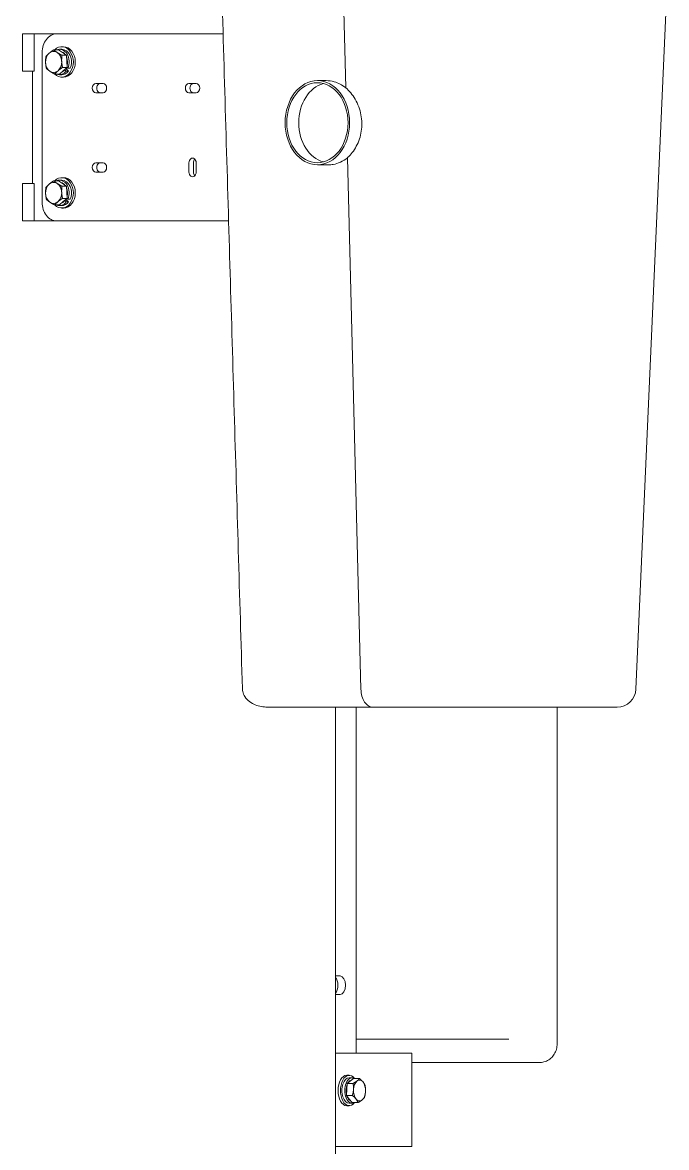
# Model space of a CAD drawing. Header units: inches. Extents: x 14 to 368, y 5 to 236.
# Drawn here: x 286.29 to 303.51, y 76.04 to 106.12 of the extents above; entities that cross this region are included whole.
import ezdxf

# ---------------------------------------------------------------- set-up
doc = ezdxf.new("R2010")
doc.units = ezdxf.units.IN
doc.header["$LTSCALE"] = 11
doc.header["$MEASUREMENT"] = 0
doc.layers.add('Visible (ANSI)', color=7, linetype='Continuous', lineweight=50)

msp = doc.modelspace()

# ---------------------------------------------------------------- linework, layer by layer
at = {"layer": 'Visible (ANSI)', "linetype": 'Continuous', "lineweight": 18}
for p, q in [((294.872153, 106.81876), (294.934053, 104.379174)), ((303.514454, 106.81876), (302.696263, 88.296694)), ((286.290306, 105.81876), (286.605971, 105.81876)), ((286.290306, 105.81876), (286.290306, 104.81876)), ((286.605971, 105.81876), (287.199635, 105.81876)), ((286.605971, 105.81876), (286.605971, 104.81876)), ((287.199635, 105.81876), (291.30444, 105.81876)), ((291.30444, 105.81876), (291.655406, 105.81876)), ((286.816612, 101.31876), (286.816612, 105.31876)), ((287.249782, 105.392756), (287.125787, 105.392756)), ((287.249782, 105.392756), (287.360615, 105.319357)), ((287.279301, 105.40876), (287.339723, 105.40876)), ((287.391146, 105.47476), (287.339723, 105.47476)), ((287.360615, 105.319357), (287.471448, 105.245959)), ((287.471448, 105.245959), (287.347453, 105.245959)), ((287.471448, 105.245959), (287.478172, 105.083962)), ((287.478172, 105.083962), (287.484895, 104.921964)), ((286.290306, 104.81876), (286.605971, 104.81876)), ((286.554076, 101.81876), (286.554076, 104.81876)), ((287.276675, 104.744764), (287.15268, 104.744764)), ((287.380785, 104.833364), (287.276675, 104.744764)), ((287.279301, 104.72876), (287.339723, 104.72876)), ((287.484895, 104.921964), (287.3609, 104.921964)), ((287.484895, 104.921964), (287.380785, 104.833364)), ((287.424559, 104.861383), (287.460626, 104.824688)), ((287.521048, 104.824688), (287.452519, 104.894411)), ((287.460626, 104.824688), (287.521048, 104.824688)), ((287.504892, 104.898829), (287.483402, 104.920693)), ((287.504892, 104.898829), (287.565314, 104.898829)), ((287.391146, 104.66276), (287.339723, 104.66276)), ((288.252946, 104.49376), (288.444457, 104.49376)), ((290.74259, 104.49376), (290.934101, 104.49376)), ((294.414288, 104.56876), (294.177106, 104.56876)), ((288.444457, 104.24376), (288.252946, 104.24376)), ((290.934101, 104.24376), (290.74259, 104.24376)), ((288.252946, 102.37376), (288.444457, 102.37376)), ((290.74259, 102.12376), (290.74259, 102.37376)), ((290.863113, 102.37376), (290.863113, 102.12376)), ((290.934101, 102.37376), (290.934101, 102.12376)), ((294.472865, 102.31876), (294.177106, 102.31876)), ((294.981522, 102.508346), (295.342057, 88.299078)), ((287.391146, 101.97476), (287.339723, 101.97476)), ((288.444457, 102.12376), (288.252946, 102.12376)), ((286.290306, 101.81876), (286.605971, 101.81876)), ((286.290306, 101.81876), (286.290306, 100.81876)), ((286.605971, 101.81876), (286.605971, 100.81876)), ((287.249782, 101.892756), (287.125787, 101.892756)), ((287.249782, 101.892756), (287.360615, 101.819357)), ((287.279301, 101.90876), (287.339723, 101.90876)), ((287.471448, 101.745959), (287.347453, 101.745959)), ((287.360615, 101.819357), (287.471448, 101.745959)), ((287.471448, 101.745959), (287.478172, 101.583962)), ((287.484895, 101.421964), (287.3609, 101.421964)), ((287.484895, 101.421964), (287.380785, 101.333364)), ((287.521048, 101.324688), (287.452519, 101.394411)), ((287.478172, 101.583962), (287.484895, 101.421964)), ((287.504892, 101.398829), (287.483402, 101.420693)), ((287.504892, 101.398829), (287.565314, 101.398829)), ((287.276675, 101.244764), (287.15268, 101.244764)), ((287.380785, 101.333364), (287.276675, 101.244764)), ((287.279301, 101.22876), (287.339723, 101.22876)), ((287.391146, 101.16276), (287.339723, 101.16276)), ((287.424559, 101.361383), (287.460626, 101.324688)), ((287.460626, 101.324688), (287.521048, 101.324688)), ((286.290306, 100.81876), (286.605971, 100.81876)), ((287.199635, 100.81876), (286.605971, 100.81876)), ((291.30444, 100.81876), (287.199635, 100.81876)), ((291.802698, 100.81876), (291.30444, 100.81876)), ((295.342057, 88.299078), (295.342058, 88.299038)), ((292.840306, 87.81876), (295.651803, 87.81876)), ((294.657811, 66.816783), (294.657811, 87.81876)), ((295.216891, 78.56876), (295.216891, 87.81876)), ((295.651803, 87.81876), (298.516937, 87.81876)), ((298.516937, 87.81876), (301.722862, 87.81876)), ((300.588971, 78.81876), (300.588971, 87.81876)), ((301.722862, 87.81876), (302.19674, 87.81876)), ((294.657811, 80.63126), (294.786709, 80.63126)), ((294.786709, 80.13126), (294.657811, 80.13126)), ((295.216891, 78.94376), (295.566178, 78.94376)), ((295.566178, 78.94376), (299.294425, 78.94376)), ((294.675392, 78.56876), (294.657811, 78.56876)), ((296.626616, 78.56876), (294.675392, 78.56876)), ((296.626616, 78.56876), (296.705737, 78.56876)), ((296.705737, 78.56876), (296.705737, 76.06876)), ((296.705737, 78.31876), (299.990789, 78.31876)), ((299.990789, 78.31876), (300.134183, 78.31876)), ((294.96218, 77.97476), (295.027712, 77.97476)), ((295.104712, 77.90876), (295.027712, 77.90876)), ((294.964786, 77.596136), (294.973852, 77.7576)), ((294.973852, 77.7576), (295.058589, 77.824643)), ((294.973852, 77.7576), (295.131868, 77.7576)), ((295.058589, 77.824643), (295.143326, 77.891687)), ((295.143326, 77.891687), (295.301342, 77.891687)), ((294.95572, 77.434672), (294.964786, 77.596136)), ((294.95572, 77.434672), (295.113736, 77.434672)), ((295.031392, 77.340253), (294.95572, 77.434672)), ((295.107063, 77.245833), (295.031392, 77.340253)), ((294.96218, 77.16276), (295.027712, 77.16276)), ((295.104712, 77.22876), (295.027712, 77.22876)), ((295.107063, 77.245833), (295.265079, 77.245833)), ((294.657811, 76.06876), (294.675392, 76.06876)), ((294.675392, 76.06876), (296.626616, 76.06876)), ((296.705737, 76.06876), (296.626616, 76.06876))]:
    msp.add_line(p, q, dxfattribs=at)
msp.add_arc((302.19675, 88.31876), 0.5, 270, 357.4706693, dxfattribs=at)
for centre, major_axis, ratio, start_param, end_param in [((287.199635, 105.31876), (0, 0.5), 0.766044443, 0, 1.570796327), ((287.123101, 105.06876), (0, -0.281), 0.766044443, 3.719316129, 4.76651368), ((287.123101, 105.06876), (0, 0.281), 0.766044443, 5.813711231, 6.860908782), ((287.339723, 105.06876), (0, 0.406), 0.766044443, 2.493066232, 6.929980905), ((287.279301, 105.06876), (0, 0.34), 0.766044443, 4.189024731, 6.591229007), ((287.123101, 105.06876), (0, 0.281), 0.766044443, 4.76651368, 5.813711231), ((287.279301, 105.06876), (0, 0.281), 0.766044443, 5.553052316, 6.074370146), ((287.339723, 105.06876), (0, 0.34), 0.766044443, 4.189024731, 6.283185307), ((287.391146, 105.06876), (0, 0.406), 0.766044443, 3.141592654, 6.283185307), ((287.123101, 105.06876), (0, -0.281), 0.766044443, 4.76651368, 5.813711231), ((287.123101, 105.06876), (0, 0.281), 0.766044443, 3.719316129, 4.76651368), ((287.279301, 105.06876), (0, -0.281), 0.766044443, 1.236332038, 2.013510014), ((287.123101, 105.06876), (0, -0.281), 0.766044443, 5.813711231, 6.860908782), ((287.279301, 105.06876), (0, -0.34), 0.766044443, 5.975141607, 7.053258625), ((287.339723, 105.06876), (0, -0.34), 0.766044443, 0, 0.770073317), ((287.279301, 105.06876), (0, -0.281), 0.766044443, 0.291171739, 0.864275212), ((288.252946, 104.36876), (0, -0.125), 0.766044443, 3.141592654, 6.283185307), ((288.373468, 104.36876), (0, 0.125), 0.766044443, 0, 3.141592654), ((288.444457, 104.36876), (0, 0.125), 0.766044443, 3.141592654, 6.283185307), ((290.74259, 104.36876), (0, -0.125), 0.766044443, 3.141592654, 6.283185307), ((290.863113, 104.36876), (0, 0.125), 0.766044443, 0, 3.141592654), ((290.934101, 104.36876), (0, 0.125), 0.766044443, 3.141592654, 6.283185307), ((294.4985, 103.44376), (0, 1.069494), 0.766044443, 0.19742401, 2.944168644), ((288.252946, 102.24876), (0, -0.125), 0.766044443, 3.141592654, 6.283185307), ((288.373468, 102.24876), (0, 0.125), 0.766044443, 0, 3.141592654), ((288.444457, 102.24876), (0, 0.125), 0.766044443, 3.141592654, 6.283185307), ((290.838346, 102.37376), (0, 0.125), 0.766044443, 4.71238898, 7.853981634), ((290.958868, 102.37376), (0, -0.125), 0.766044443, 3.822276637, 4.71238898), ((287.339723, 101.56876), (0, 0.406), 0.766044443, 2.493066232, 6.929980905), ((287.391146, 101.56876), (0, 0.406), 0.766044443, 3.141592654, 6.283185307), ((290.838346, 102.12376), (0, -0.125), 0.766044443, 4.71238898, 7.853981634), ((290.958868, 102.12376), (0, -0.125), 0.766044443, 4.71238898, 5.602501324), ((287.123101, 101.56876), (0, -0.281), 0.766044443, 3.719316129, 4.76651368), ((287.123101, 101.56876), (0, 0.281), 0.766044443, 5.813711231, 6.860908782), ((287.279301, 101.56876), (0, 0.34), 0.766044443, 4.189024731, 6.591229007), ((287.123101, 101.56876), (0, 0.281), 0.766044443, 4.76651368, 5.813711231), ((287.279301, 101.56876), (0, 0.281), 0.766044443, 5.553052316, 6.074370146), ((287.339723, 101.56876), (0, 0.34), 0.766044443, 4.189024731, 6.283185307), ((287.279301, 101.56876), (0, -0.281), 0.766044443, 1.236332038, 2.013510014), ((287.123101, 101.56876), (0, -0.281), 0.766044443, 4.76651368, 5.813711231), ((287.123101, 101.56876), (0, 0.281), 0.766044443, 3.719316129, 4.76651368), ((287.279301, 101.56876), (0, -0.281), 0.766044443, 0.291171739, 0.864275212), ((287.199635, 101.31876), (0, -0.5), 0.766044443, 4.71238898, 6.283185307), ((287.123101, 101.56876), (0, -0.281), 0.766044443, 5.813711231, 6.860908782), ((287.279301, 101.56876), (0, -0.34), 0.766044443, 5.975141607, 7.053258625), ((287.339723, 101.56876), (0, -0.34), 0.766044443, 0, 0.770073317), ((292.612805, 88.320987), (-0.039296, 0.509469), 0.864137005, 1.515813551, 1.558400051), ((294.786709, 80.38126), (0, 0.25), 0.573576436, 3.141592654, 6.283185307), ((294.581921, 80.38126), (0, 0.25), 0.573576436, 3.699294497, 5.725483464), ((294.675392, 78.31876), (0, 0.25), 0.573576436, 0, 0.122915207), ((294.96218, 77.56876), (0, -0.406), 0.573576436, 3.141592654, 6.283185307), ((295.027712, 77.56876), (0, -0.406), 0.573576436, 2.490442964, 6.934334996), ((295.027712, 77.56876), (0, 0.34), 0.573576436, 0, 3.141592654), ((295.104712, 77.56876), (0, -0.34), 0.573576436, 2.823348374, 6.601429587), ((295.104712, 77.56876), (0, 0.281), 0.573576436, 0.964818507, 1.981615999), ((295.104712, 77.56876), (0, 0.281), 0.573576436, 0.100499452, 0.751539952), ((295.303769, 77.56876), (0, -0.281), 0.573576436, 3.567612355, 4.614809907), ((295.303769, 77.56876), (0, 0.281), 0.573576436, 5.662007458, 6.709205009), ((295.303769, 77.56876), (0, 0.281), 0.573576436, 4.614809907, 5.662007458), ((295.104712, 77.56876), (0, -0.281), 0.573576436, 5.274994594, 6.049020321), ((295.303769, 77.56876), (0, -0.281), 0.573576436, 4.614809907, 5.662007458), ((295.303769, 77.56876), (0, -0.281), 0.573576436, 5.662007458, 6.709205009), ((295.303769, 77.56876), (0, 0.281), 0.573576436, 3.567612355, 4.614809907), ((294.675392, 76.31876), (0, -0.25), 0.573576436, 6.1602701, 6.283185307)]:
    msp.add_ellipse(centre, major_axis=major_axis, ratio=ratio, start_param=start_param, end_param=end_param, dxfattribs=at)
for major_axis in [(0, 1.125), (0, 1.069494)]:
    msp.add_ellipse((294.177106, 103.44376), major_axis=major_axis, ratio=0.766044443, dxfattribs=at)
for points, knots in [([(291.625949, 106.81876), (291.662287, 105.585181), (291.698626, 104.351602), (291.771304, 101.884444), (291.807644, 100.650866), (291.880324, 98.183708), (291.916665, 96.950129), (291.989347, 94.482972), (292.025689, 93.249393), (292.098373, 90.782236), (292.134716, 89.548657), (292.171059, 88.315079)], [0.005128417, 0.005128417, 0.005128417, 0.005128417, 9.41486509, 9.41486509, 18.824601762, 18.824601762, 28.234338435, 28.234338435, 37.644075108, 37.644075108, 47.053811781, 47.053811781, 47.053811781, 47.053811781]), ([(294.414288, 104.56876), (294.485421, 104.568759), (294.556709, 104.558822), (294.735683, 104.50824), (294.839792, 104.454091), (294.934053, 104.379174)], [-1.69571103, -1.69571103, -1.69571103, -1.69571103, -1.032336581, -1.032336581, 0, 0, 0, 0]), ([(294.934053, 104.379174), (294.982697, 104.337665), (295.028742, 104.290432), (295.112057, 104.189507), (295.152103, 104.132427), (295.224067, 104.008154), (295.255976, 103.940963), (295.308277, 103.800759), (295.328701, 103.727634), (295.356555, 103.580493), (295.363976, 103.506476), (295.366655, 103.364918), (295.362283, 103.292621), (295.340978, 103.148833), (295.324052, 103.077342), (295.278879, 102.940237), (295.250607, 102.874514), (295.185808, 102.75295), (295.149294, 102.697112), (295.072602, 102.598176), (295.029769, 102.551689), (294.983275, 102.509912), (294.982399, 102.509128), (294.981522, 102.508346)], [6.182428533, 6.182428533, 6.182428533, 6.182428533, 6.727091237, 6.727091237, 7.273318356, 7.273318356, 7.819545476, 7.819545476, 8.365772595, 8.365772595, 8.911999715, 8.911999715, 9.445290966, 9.445290966, 9.978582218, 9.978582218, 10.51187347, 10.51187347, 11.045164722, 11.045164722, 11.578884638, 11.578884638, 11.589122999, 11.589122999, 11.589122999, 11.589122999]), ([(294.981522, 102.508346), (294.922818, 102.459608), (294.859454, 102.419594), (294.73119, 102.360961), (294.667165, 102.341091), (294.559056, 102.322433), (294.515985, 102.31876), (294.472865, 102.31876)], [-12.405802071, -12.405802071, -12.405802071, -12.405802071, -11.736350738, -11.736350738, -11.11891975, -11.11891975, -10.715760579, -10.715760579, -10.715760579, -10.715760579]), ([(292.840306, 87.81876), (292.785756, 87.81876), (292.730939, 87.823618), (292.622699, 87.843606), (292.568913, 87.858765), (292.464182, 87.901393), (292.412812, 87.928969), (292.316924, 88.000842), (292.272243, 88.045203), (292.210843, 88.141408), (292.190326, 88.188228), (292.175845, 88.256846), (292.173313, 88.275079), (292.1721, 88.293348)], [-1.806967326, -1.806967326, -1.806967326, -1.806967326, -1.445573861, -1.445573861, -1.084180396, -1.084180396, -0.72278693, -0.72278693, -0.361393465, -0.361393465, -0.094146678, -0.094146678, 0, 0, 0, 0]), ([(295.651803, 87.81876), (295.651644, 87.81876), (295.651486, 87.81876), (295.613739, 87.818853), (295.576509, 87.829917), (295.50369, 87.874558), (295.469137, 87.909365), (295.410289, 87.998379), (295.38655, 88.051725), (295.35307, 88.17011), (295.343645, 88.234012), (295.342058, 88.299038)], [-0.001946091, -0.001946091, -0.001946091, -0.001946091, 0, 0, 0.46111037, 0.46111037, 0.957424131, 0.957424131, 1.453469453, 1.453469453, 1.949372756, 1.949372756, 1.949372756, 1.949372756]), ([(300.134183, 78.31876), (300.180471, 78.31876), (300.226696, 78.326607), (300.314561, 78.356558), (300.35595, 78.379016), (300.431915, 78.436323), (300.465678, 78.471977), (300.521699, 78.55117), (300.54365, 78.594926), (300.574979, 78.685851), (300.584378, 78.73305), (300.588533, 78.793291), (300.588971, 78.806026), (300.588971, 78.81876)], [1.570796327, 1.570796327, 1.570796327, 1.570796327, 1.843089764, 1.843089764, 2.12430868, 2.12430868, 2.429272715, 2.429272715, 2.74343198, 2.74343198, 3.057591245, 3.057591245, 3.141592654, 3.141592654, 3.141592654, 3.141592654])]:
    msp.add_open_spline(points, degree=3, knots=knots, dxfattribs=at)
for points in [[(286.917567, 105.215556), (286.957227, 105.263037), (287.005544, 105.304156)], [(287.005544, 105.304156), (287.053862, 105.345275), (287.125787, 105.392756)], [(287.125787, 105.392756), (287.16905, 105.353422), (287.220487, 105.319357)], [(287.220487, 105.319357), (287.271925, 105.285293), (287.347453, 105.245959)], [(286.908158, 105.053558), (286.905037, 105.128742), (286.917567, 105.215556)], [(286.931013, 104.89156), (286.911278, 104.978375), (286.908158, 105.053558)], [(287.347453, 105.245959), (287.334924, 105.159145), (287.338044, 105.083962)], [(287.338044, 105.083962), (287.341164, 105.008778), (287.3609, 104.921964)], [(287.025714, 104.818162), (286.974276, 104.852226), (286.931013, 104.89156)], [(287.15268, 104.744764), (287.077152, 104.784098), (287.025714, 104.818162)], [(287.240657, 104.833364), (287.19234, 104.792245), (287.15268, 104.744764)], [(287.3609, 104.921964), (287.288975, 104.874483), (287.240657, 104.833364)], [(286.908158, 101.553558), (286.905037, 101.628742), (286.917567, 101.715556)], [(286.917567, 101.715556), (286.957227, 101.763037), (287.005544, 101.804156)], [(287.005544, 101.804156), (287.053862, 101.845275), (287.125787, 101.892756)], [(287.125787, 101.892756), (287.16905, 101.853422), (287.220487, 101.819357)], [(287.220487, 101.819357), (287.271925, 101.785293), (287.347453, 101.745959)], [(287.347453, 101.745959), (287.334924, 101.659145), (287.338044, 101.583962)], [(286.931013, 101.39156), (286.911278, 101.478375), (286.908158, 101.553558)], [(287.025714, 101.318162), (286.974276, 101.352226), (286.931013, 101.39156)], [(287.3609, 101.421964), (287.288975, 101.374483), (287.240657, 101.333364)], [(287.338044, 101.583962), (287.341164, 101.508778), (287.3609, 101.421964)], [(287.15268, 101.244764), (287.077152, 101.284098), (287.025714, 101.318162)], [(287.240657, 101.333364), (287.19234, 101.292245), (287.15268, 101.244764)], [(295.131868, 77.7576), (295.197837, 77.793528), (295.237164, 77.824643)], [(295.143361, 77.596136), (295.147569, 77.671072), (295.131868, 77.7576)], [(295.237164, 77.824643), (295.276491, 77.855759), (295.301342, 77.891687)], [(295.301342, 77.891687), (295.362453, 77.841088), (295.397572, 77.797267)], [(295.397572, 77.797267), (295.432691, 77.753447), (295.452685, 77.702847)], [(295.452685, 77.702847), (295.468385, 77.616319), (295.464178, 77.541384)], [(295.113736, 77.434672), (295.139154, 77.521201), (295.143361, 77.596136)], [(295.209967, 77.340253), (295.174848, 77.384073), (295.113736, 77.434672)], [(295.265079, 77.245833), (295.245086, 77.296432), (295.209967, 77.340253)], [(295.370375, 77.312876), (295.331048, 77.281761), (295.265079, 77.245833)], [(295.434553, 77.37992), (295.409702, 77.343991), (295.370375, 77.312876)], [(295.464178, 77.541384), (295.45997, 77.466448), (295.434553, 77.37992)]]:
    msp.add_rational_spline(points, [1, 1.0379548493, 1], degree=2, dxfattribs=at)

doc.saveas('drawing.dxf')
